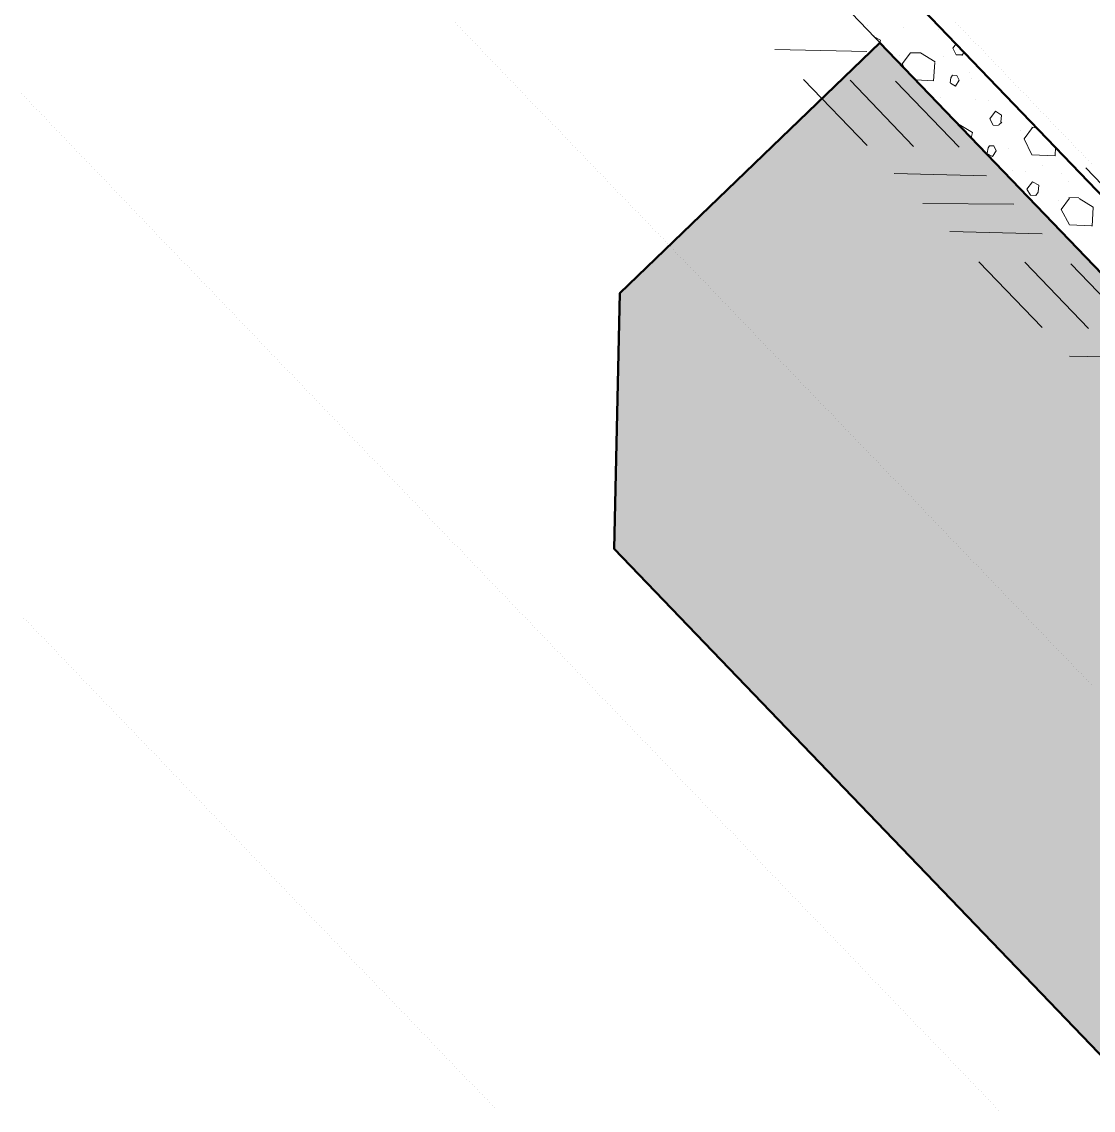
# Model space of a CAD drawing. Header units: metres. Extents: x 2687650.8 to 2687727.1, y 1234407.3 to 1234484.3.
# Drawn here: x 2687696.852 to 2687699.818, y 1234451.489 to 1234454.501 of the extents above; entities that cross this region are included whole.
import ezdxf

# ---------------------------------------------------------------- set-up
doc = ezdxf.new("R2010")
doc.units = ezdxf.units.M
doc.layers.add('PDF_E_BETON', color=7, linetype='Continuous')
doc.layers.add('PDF_Ebene 2', color=7, linetype='Continuous')
for name, color, linetype, true_color in [('PDF_E_Farbe Beton', 7, 'Continuous', 0xdfff7f), ('PDF_E_Klapschnitte', 7, 'Continuous', 0x7f7f7f), ('PDF_E_Schnitte_1_50', 7, 'Continuous', 0x7f7f7f)]:
    doc.layers.add(name, color=color, linetype=linetype, true_color=true_color)

# ---------------------------------------------------------------- blocks, each defined once
blk = doc.blocks.new('A$C1c84ec86')
at = {"layer": 'PDF_E_Farbe Beton', "true_color": 0xbfff7f, "transparency": 33554559}
blk.add_hatch(color=71, dxfattribs=at).paths.add_polyline_path([(3531.93, 3567.07), (3281.95, 3567.07), (3281.95, 3467.16), (3331.9, 3417), (3531.93, 3417)])
at = {"layer": 'PDF_E_BETON', "lineweight": 50}
blk.add_lwpolyline([(3531.93, 3567.07), (3531.93, 3417), (3331.9, 3417), (3281.95, 3467.16), (3281.95, 3567.07)], close=True, dxfattribs=at)
at = {"layer": 'PDF_E_Klapschnitte', "lineweight": 18}
for points in [[(3290.42, 3581.25), (3290.42, 3581.25)], [(3299.94, 3581.04), (3298.88, 3579.98), (3296.98, 3580.62), (3296.77, 3582.1)], [(3300.15, 3581.04), (3299.94, 3582.1), (3299.73, 3582.1)], [(3312.22, 3582.1), (3312.22, 3582.1)], [(3312.22, 3582.1), (3312.22, 3582.1)], [(3327.88, 3581.25), (3328.94, 3582.1)], [(3328.09, 3581.25), (3328.73, 3577.44), (3333.39, 3575.96), (3338.04, 3580.4), (3336.35, 3582.1)], [(3305.02, 3579.13), (3305.02, 3579.13)], [(3306.5, 3578.5), (3306.5, 3578.5)], [(3326.4, 3578.29), (3326.4, 3578.29)], [(3342.7, 3578.29), (3342.7, 3578.29)], [(3296.77, 3577.02), (3296.77, 3577.02)], [(3303.54, 3573.42), (3305.02, 3573.84), (3304.6, 3575.75), (3303.12, 3576.17), (3302.27, 3575.32), (3302.48, 3574.48), (3303.33, 3573.42)], [(3311.58, 3575.32), (3311.58, 3575.32)], [(3314.34, 3577.65), (3314.34, 3577.65)], [(3321.11, 3574.9), (3320.05, 3573.84), (3318.15, 3574.48), (3317.72, 3577.02), (3319.63, 3577.44), (3320.9, 3575.96)], [(3321.11, 3575.11), (3321.11, 3576.17)], [(3337.41, 3575.96), (3337.41, 3575.96)], [(3345.87, 3578.08), (3345.87, 3578.08)], [(3349.05, 3575.11), (3350.95, 3577.02)], [(3349.26, 3575.11), (3349.9, 3571.3), (3354.55, 3570.03), (3359, 3574.27)], [(3359.21, 3574.27), (3355.61, 3578.08), (3351.17, 3577.02)], [(3283.22, 3574.69), (3283.22, 3574.69)], [(3291.9, 3567.07), (3290.42, 3567.49), (3289.78, 3571.3), (3291.69, 3573.21), (3296.34, 3574.48)], [(3296.13, 3567.07), (3299.73, 3570.46), (3296.34, 3574.27)], [(3327.67, 3572.57), (3327.67, 3572.57)], [(3347.57, 3572.36), (3347.57, 3572.36)], [(3324.71, 3567.28), (3326.19, 3567.7), (3325.77, 3569.61), (3324.28, 3570.03), (3323.44, 3569.19), (3323.65, 3568.55), (3324.5, 3567.28)], [(3332.75, 3569.19), (3332.75, 3569.19)], [(3335.5, 3571.51), (3335.5, 3571.51)], [(3276.02, 3567.92), (3276.02, 3567.92)], [(3281.95, 3567.07), (3281.53, 3567.7), (3279.41, 3567.07), (3279.41, 3567.28)], [(3288.3, 3568.55), (3288.3, 3568.55)], [(3304.39, 3568.55), (3304.39, 3568.55)], [(3318.36, 3567.07), (3317.51, 3568.34), (3312.85, 3567.07)]]:
    blk.add_lwpolyline(points, dxfattribs=at)
blk.add_lwpolyline([(3339.31, 3568.34), (3338.89, 3570.88), (3340.79, 3571.51), (3342.06, 3570.03), (3342.28, 3568.97), (3341.22, 3567.92)], close=True, dxfattribs=at)
at = {"layer": 'PDF_E_Schnitte_1_50', "lineweight": 18}
for points in [[(3247.66, 3567.07), (3267.34, 3567.07), (3302.27, 3567.07), (3337.41, 3567.07), (3372.33, 3567.07)], [(3351.17, 3911.25), (3853.04, 3911.25), (3853.04, 3883.31), (3853.04, 3609.19), (3853.04, 3584.21), (3346.3, 3584.21)], [(3281.1, 3562.84), (3263.11, 3544.84)], [(3292.53, 3562.84), (3317.93, 3562.84)], [(3328.94, 3562.84), (3310.74, 3544.84)], [(3339.74, 3562.84), (3322.17, 3544.84)], [(3351.17, 3562.84), (3332.96, 3544.84)], [(3362.6, 3562.84), (3388, 3562.84)], [(3398.79, 3562.84), (3380.8, 3544.84)], [(3283.64, 3553.95), (3309.04, 3553.95)], [(3353.49, 3553.95), (3378.89, 3553.95)], [(3274.54, 3544.84), (3299.94, 3544.84)], [(3344.6, 3544.84), (3369.79, 3544.84)]]:
    blk.add_lwpolyline(points, dxfattribs=at)
at = {"layer": 'PDF_E_Schnitte_1_50', "color": 7, "lineweight": 50}
blk.add_lwpolyline([(3233.9, 3582.1), (3858.12, 3582.1)], dxfattribs=at)
at = {"layer": 'PDF_Ebene 2', "lineweight": 20}
for points in [[(3292.32, 3586.12), (3292.32, 3586.12)], [(3293.38, 3586.12), (3293.38, 3586.12)], [(3294.44, 3586.12), (3294.44, 3586.12)], [(3295.5, 3586.12), (3295.5, 3586.12)], [(3296.34, 3586.12), (3296.34, 3586.12)], [(3297.4, 3586.12), (3297.4, 3586.12)], [(3298.46, 3586.12), (3298.46, 3586.12)], [(3299.52, 3586.12), (3299.52, 3586.12)], [(3300.36, 3586.12), (3300.36, 3586.12)], [(3301.42, 3586.12), (3301.42, 3586.12)], [(3302.48, 3586.12), (3302.48, 3586.12)], [(3303.33, 3586.12), (3303.33, 3586.12)], [(3304.39, 3586.12), (3304.39, 3586.12)], [(3305.44, 3586.12), (3305.44, 3586.12)], [(3306.5, 3586.12), (3306.5, 3586.12)], [(3307.35, 3586.12), (3307.35, 3586.12)], [(3308.41, 3586.12), (3308.41, 3586.12)], [(3309.47, 3586.12), (3309.47, 3586.12)], [(3310.53, 3586.12), (3310.53, 3586.12)], [(3311.37, 3586.12), (3311.37, 3586.12)], [(3312.43, 3586.12), (3312.43, 3586.12)], [(3313.49, 3586.12), (3313.49, 3586.12)], [(3314.34, 3586.12), (3314.34, 3586.12)], [(3315.39, 3586.12), (3315.39, 3586.12)], [(3316.45, 3586.12), (3316.45, 3586.12)], [(3317.51, 3586.12), (3317.51, 3586.12)], [(3318.36, 3586.12), (3318.36, 3586.12)], [(3319.42, 3586.12), (3319.42, 3586.12)], [(3320.47, 3586.12), (3320.47, 3586.12)], [(3321.32, 3586.12), (3321.32, 3586.12)], [(3322.38, 3586.12), (3322.38, 3586.12)], [(3323.44, 3586.12), (3323.44, 3586.12)], [(3324.5, 3586.12), (3324.5, 3586.12)], [(3325.34, 3586.12), (3325.34, 3586.12)], [(3326.4, 3586.12), (3326.4, 3586.12)], [(3327.46, 3586.12), (3327.46, 3586.12)], [(3328.52, 3586.12), (3328.52, 3586.12)], [(3329.36, 3586.12), (3329.36, 3586.12)], [(3330.42, 3586.12), (3330.42, 3586.12)], [(3331.48, 3586.12), (3331.48, 3586.12)], [(3332.33, 3586.12), (3332.33, 3586.12)], [(3333.39, 3586.12), (3333.39, 3586.12)], [(3334.44, 3586.12), (3334.44, 3586.12)], [(3335.5, 3586.12), (3335.5, 3586.12)], [(3336.35, 3586.12), (3336.35, 3586.12)], [(3337.41, 3586.12), (3337.41, 3586.12)], [(3338.47, 3586.12), (3338.47, 3586.12)], [(3339.52, 3586.12), (3339.52, 3586.12)], [(3340.37, 3586.12), (3340.37, 3586.12)], [(3341.43, 3586.12), (3341.43, 3586.12)], [(3342.49, 3586.12), (3342.49, 3586.12)], [(3343.33, 3586.12), (3343.33, 3586.12)], [(3344.39, 3586.12), (3344.39, 3586.12)], [(3345.45, 3586.12), (3345.45, 3586.12)], [(3346.51, 3586.12), (3346.51, 3586.12)], [(3196.43, 3486.21), (3196.43, 3486.21)], [(3197.49, 3486.21), (3197.49, 3486.21)], [(3198.34, 3486.21), (3198.34, 3486.21)], [(3199.4, 3486.21), (3199.4, 3486.21)], [(3200.46, 3486.21), (3200.46, 3486.21)], [(3201.3, 3486.21), (3201.3, 3486.21)], [(3202.36, 3486.21), (3202.36, 3486.21)], [(3203.42, 3486.21), (3203.42, 3486.21)], [(3204.48, 3486.21), (3204.48, 3486.21)], [(3205.32, 3486.21), (3205.32, 3486.21)], [(3206.38, 3486.21), (3206.38, 3486.21)], [(3207.44, 3486.21), (3207.44, 3486.21)], [(3208.5, 3486.21), (3208.5, 3486.21)], [(3209.35, 3486.21), (3209.35, 3486.21)], [(3210.4, 3486.21), (3210.4, 3486.21)], [(3211.46, 3486.21), (3211.46, 3486.21)], [(3212.31, 3486.21), (3212.31, 3486.21)], [(3213.37, 3486.21), (3213.37, 3486.21)], [(3214.43, 3486.21), (3214.43, 3486.21)], [(3215.49, 3486.21), (3215.49, 3486.21)], [(3216.33, 3486.21), (3216.33, 3486.21)], [(3217.39, 3486.21), (3217.39, 3486.21)], [(3218.45, 3486.21), (3218.45, 3486.21)], [(3219.51, 3486.21), (3219.51, 3486.21)], [(3220.35, 3486.21), (3220.35, 3486.21)], [(3221.41, 3486.21), (3221.41, 3486.21)], [(3222.47, 3486.21), (3222.47, 3486.21)], [(3223.32, 3486.21), (3223.32, 3486.21)], [(3224.38, 3486.21), (3224.38, 3486.21)], [(3225.43, 3486.21), (3225.43, 3486.21)], [(3226.49, 3486.21), (3226.49, 3486.21)], [(3227.34, 3486.21), (3227.34, 3486.21)], [(3228.4, 3486.21), (3228.4, 3486.21)], [(3229.46, 3486.21), (3229.46, 3486.21)], [(3230.51, 3486.21), (3230.51, 3486.21)], [(3231.36, 3486.21), (3231.36, 3486.21)], [(3232.42, 3486.21), (3232.42, 3486.21)], [(3233.48, 3486.21), (3233.48, 3486.21)], [(3234.32, 3486.21), (3234.32, 3486.21)], [(3235.38, 3486.21), (3235.38, 3486.21)], [(3236.44, 3486.21), (3236.44, 3486.21)], [(3237.5, 3486.21), (3237.5, 3486.21)], [(3238.35, 3486.21), (3238.35, 3486.21)], [(3239.4, 3486.21), (3239.4, 3486.21)], [(3240.46, 3486.21), (3240.46, 3486.21)], [(3241.31, 3486.21), (3241.31, 3486.21)], [(3242.37, 3486.21), (3242.37, 3486.21)], [(3243.43, 3486.21), (3243.43, 3486.21)], [(3244.48, 3486.21), (3244.48, 3486.21)], [(3245.33, 3486.21), (3245.33, 3486.21)], [(3246.39, 3486.21), (3246.39, 3486.21)], [(3247.45, 3486.21), (3247.45, 3486.21)], [(3248.51, 3486.21), (3248.51, 3486.21)], [(3249.35, 3486.21), (3249.35, 3486.21)], [(3250.41, 3486.21), (3250.41, 3486.21)], [(3251.47, 3486.21), (3251.47, 3486.21)], [(3252.32, 3486.21), (3252.32, 3486.21)], [(3253.37, 3486.21), (3253.37, 3486.21)], [(3254.43, 3486.21), (3254.43, 3486.21)], [(3255.49, 3486.21), (3255.49, 3486.21)], [(3256.34, 3486.21), (3256.34, 3486.21)], [(3257.4, 3486.21), (3257.4, 3486.21)], [(3258.45, 3486.21), (3258.45, 3486.21)], [(3259.51, 3486.21), (3259.51, 3486.21)], [(3260.36, 3486.21), (3260.36, 3486.21)], [(3261.42, 3486.21), (3261.42, 3486.21)], [(3262.48, 3486.21), (3262.48, 3486.21)], [(3263.32, 3486.21), (3263.32, 3486.21)], [(3264.38, 3486.21), (3264.38, 3486.21)], [(3265.44, 3486.21), (3265.44, 3486.21)], [(3266.5, 3486.21), (3266.5, 3486.21)], [(3267.34, 3486.21), (3267.34, 3486.21)], [(3268.4, 3486.21), (3268.4, 3486.21)], [(3269.46, 3486.21), (3269.46, 3486.21)], [(3270.52, 3486.21), (3270.52, 3486.21)], [(3271.37, 3486.21), (3271.37, 3486.21)], [(3272.42, 3486.21), (3272.42, 3486.21)], [(3273.48, 3486.21), (3273.48, 3486.21)], [(3274.33, 3486.21), (3274.33, 3486.21)], [(3275.39, 3486.21), (3275.39, 3486.21)], [(3276.45, 3486.21), (3276.45, 3486.21)], [(3277.5, 3486.21), (3277.5, 3486.21)], [(3278.35, 3486.21), (3278.35, 3486.21)], [(3279.41, 3486.21), (3279.41, 3486.21)], [(3280.47, 3486.21), (3280.47, 3486.21)], [(3281.31, 3486.21), (3281.31, 3486.21)], [(3282.37, 3486.21), (3282.37, 3486.21)], [(3283.43, 3486.21), (3283.43, 3486.21)], [(3284.49, 3486.21), (3284.49, 3486.21)], [(3285.34, 3486.21), (3285.34, 3486.21)], [(3286.39, 3486.21), (3286.39, 3486.21)], [(3287.45, 3486.21), (3287.45, 3486.21)], [(3288.51, 3486.21), (3288.51, 3486.21)], [(3289.36, 3486.21), (3289.36, 3486.21)], [(3290.42, 3486.21), (3290.42, 3486.21)], [(3291.47, 3486.21), (3291.47, 3486.21)], [(3292.32, 3486.21), (3292.32, 3486.21)], [(3293.38, 3486.21), (3293.38, 3486.21)], [(3294.44, 3486.21), (3294.44, 3486.21)], [(3295.5, 3486.21), (3295.5, 3486.21)], [(3296.34, 3486.21), (3296.34, 3486.21)], [(3297.4, 3486.21), (3297.4, 3486.21)], [(3298.46, 3486.21), (3298.46, 3486.21)], [(3299.52, 3486.21), (3299.52, 3486.21)], [(3300.36, 3486.21), (3300.36, 3486.21)], [(3301.42, 3486.21), (3301.42, 3486.21)], [(3302.48, 3486.21), (3302.48, 3486.21)], [(3303.33, 3486.21), (3303.33, 3486.21)], [(3304.39, 3486.21), (3304.39, 3486.21)], [(3305.44, 3486.21), (3305.44, 3486.21)], [(3306.5, 3486.21), (3306.5, 3486.21)], [(3307.35, 3486.21), (3307.35, 3486.21)], [(3308.41, 3486.21), (3308.41, 3486.21)], [(3309.47, 3486.21), (3309.47, 3486.21)], [(3310.53, 3486.21), (3310.53, 3486.21)], [(3311.37, 3486.21), (3311.37, 3486.21)], [(3312.43, 3486.21), (3312.43, 3486.21)], [(3313.49, 3486.21), (3313.49, 3486.21)], [(3314.34, 3486.21), (3314.34, 3486.21)], [(3315.39, 3486.21), (3315.39, 3486.21)], [(3316.45, 3486.21), (3316.45, 3486.21)], [(3317.51, 3486.21), (3317.51, 3486.21)], [(3318.36, 3486.21), (3318.36, 3486.21)], [(3319.42, 3486.21), (3319.42, 3486.21)], [(3320.47, 3486.21), (3320.47, 3486.21)], [(3321.32, 3486.21), (3321.32, 3486.21)], [(3322.38, 3486.21), (3322.38, 3486.21)], [(3323.44, 3486.21), (3323.44, 3486.21)], [(3324.5, 3486.21), (3324.5, 3486.21)], [(3325.34, 3486.21), (3325.34, 3486.21)], [(3326.4, 3486.21), (3326.4, 3486.21)], [(3327.46, 3486.21), (3327.46, 3486.21)], [(3328.52, 3486.21), (3328.52, 3486.21)], [(3329.36, 3486.21), (3329.36, 3486.21)], [(3330.42, 3486.21), (3330.42, 3486.21)], [(3331.48, 3486.21), (3331.48, 3486.21)], [(3332.33, 3486.21), (3332.33, 3486.21)], [(3333.39, 3486.21), (3333.39, 3486.21)], [(3334.44, 3486.21), (3334.44, 3486.21)], [(3335.5, 3486.21), (3335.5, 3486.21)], [(3336.35, 3486.21), (3336.35, 3486.21)], [(3337.41, 3486.21), (3337.41, 3486.21)], [(3338.47, 3486.21), (3338.47, 3486.21)], [(3339.52, 3486.21), (3339.52, 3486.21)], [(3340.37, 3486.21), (3340.37, 3486.21)], [(3341.43, 3486.21), (3341.43, 3486.21)], [(3342.49, 3486.21), (3342.49, 3486.21)], [(3343.33, 3486.21), (3343.33, 3486.21)], [(3344.39, 3486.21), (3344.39, 3486.21)], [(3345.45, 3486.21), (3345.45, 3486.21)], [(3346.51, 3486.21), (3346.51, 3486.21)], [(3347.36, 3486.21), (3347.36, 3486.21)], [(3348.41, 3486.21), (3348.41, 3486.21)], [(3349.47, 3486.21), (3349.47, 3486.21)], [(3350.53, 3486.21), (3350.53, 3486.21)], [(3351.38, 3486.21), (3351.38, 3486.21)], [(3352.44, 3486.21), (3352.44, 3486.21)], [(3353.49, 3486.21), (3353.49, 3486.21)], [(3354.34, 3486.21), (3354.34, 3486.21)], [(3355.4, 3486.21), (3355.4, 3486.21)], [(3356.46, 3486.21), (3356.46, 3486.21)], [(3357.52, 3486.21), (3357.52, 3486.21)], [(3358.36, 3486.21), (3358.36, 3486.21)], [(3359.42, 3486.21), (3359.42, 3486.21)], [(3360.48, 3486.21), (3360.48, 3486.21)], [(3361.33, 3486.21), (3361.33, 3486.21)], [(3362.38, 3486.21), (3362.38, 3486.21)], [(3363.44, 3486.21), (3363.44, 3486.21)], [(3364.5, 3486.21), (3364.5, 3486.21)], [(3365.35, 3486.21), (3365.35, 3486.21)], [(3366.41, 3486.21), (3366.41, 3486.21)], [(3367.46, 3486.21), (3367.46, 3486.21)], [(3368.52, 3486.21), (3368.52, 3486.21)], [(3369.37, 3486.21), (3369.37, 3486.21)], [(3370.43, 3486.21), (3370.43, 3486.21)], [(3371.49, 3486.21), (3371.49, 3486.21)], [(3372.33, 3486.21), (3372.33, 3486.21)], [(3373.39, 3486.21), (3373.39, 3486.21)], [(3374.45, 3486.21), (3374.45, 3486.21)], [(3375.51, 3486.21), (3375.51, 3486.21)], [(3376.35, 3486.21), (3376.35, 3486.21)], [(3377.41, 3486.21), (3377.41, 3486.21)], [(3378.47, 3486.21), (3378.47, 3486.21)], [(3379.53, 3486.21), (3379.53, 3486.21)], [(3380.38, 3486.21), (3380.38, 3486.21)], [(3381.43, 3486.21), (3381.43, 3486.21)], [(3382.49, 3486.21), (3382.49, 3486.21)], [(3383.34, 3486.21), (3383.34, 3486.21)], [(3384.4, 3486.21), (3384.4, 3486.21)], [(3385.46, 3486.21), (3385.46, 3486.21)], [(3386.51, 3486.21), (3386.51, 3486.21)], [(3387.36, 3486.21), (3387.36, 3486.21)], [(3388.42, 3486.21), (3388.42, 3486.21)], [(3389.48, 3486.21), (3389.48, 3486.21)], [(3390.54, 3486.21), (3390.54, 3486.21)], [(3391.38, 3486.21), (3391.38, 3486.21)], [(3392.44, 3486.21), (3392.44, 3486.21)], [(3393.5, 3486.21), (3393.5, 3486.21)], [(3394.35, 3486.21), (3394.35, 3486.21)], [(3395.4, 3486.21), (3395.4, 3486.21)], [(3396.46, 3486.21), (3396.46, 3486.21)], [(3397.52, 3486.21), (3397.52, 3486.21)], [(3398.37, 3486.21), (3398.37, 3486.21)], [(3399.43, 3486.21), (3399.43, 3486.21)], [(3400.48, 3486.21), (3400.48, 3486.21)], [(3401.33, 3486.21), (3401.33, 3486.21)], [(3402.39, 3486.21), (3402.39, 3486.21)], [(3403.45, 3486.21), (3403.45, 3486.21)], [(3404.51, 3486.21), (3404.51, 3486.21)], [(3405.35, 3486.21), (3405.35, 3486.21)], [(3406.41, 3486.21), (3406.41, 3486.21)], [(3407.47, 3486.21), (3407.47, 3486.21)], [(3408.53, 3486.21), (3408.53, 3486.21)], [(3409.38, 3486.21), (3409.38, 3486.21)], [(3410.43, 3486.21), (3410.43, 3486.21)], [(3411.49, 3486.21), (3411.49, 3486.21)], [(3412.34, 3486.21), (3412.34, 3486.21)], [(3413.4, 3486.21), (3413.4, 3486.21)], [(3414.46, 3486.21), (3414.46, 3486.21)], [(3415.51, 3486.21), (3415.51, 3486.21)], [(3416.36, 3486.21), (3416.36, 3486.21)], [(3417.42, 3486.21), (3417.42, 3486.21)], [(3418.48, 3486.21), (3418.48, 3486.21)], [(3419.54, 3486.21), (3419.54, 3486.21)], [(3420.38, 3486.21), (3420.38, 3486.21)], [(3421.44, 3486.21), (3421.44, 3486.21)], [(3422.5, 3486.21), (3422.5, 3486.21)], [(3423.35, 3486.21), (3423.35, 3486.21)], [(3424.4, 3486.21), (3424.4, 3486.21)], [(3425.46, 3486.21), (3425.46, 3486.21)], [(3426.52, 3486.21), (3426.52, 3486.21)], [(3427.37, 3486.21), (3427.37, 3486.21)], [(3428.43, 3486.21), (3428.43, 3486.21)], [(3429.48, 3486.21), (3429.48, 3486.21)], [(3430.54, 3486.21), (3430.54, 3486.21)], [(3431.39, 3486.21), (3431.39, 3486.21)], [(3432.45, 3486.21), (3432.45, 3486.21)], [(3433.51, 3486.21), (3433.51, 3486.21)], [(3434.35, 3486.21), (3434.35, 3486.21)], [(3435.41, 3486.21), (3435.41, 3486.21)], [(3436.47, 3486.21), (3436.47, 3486.21)], [(3437.53, 3486.21), (3437.53, 3486.21)], [(3438.37, 3486.21), (3438.37, 3486.21)], [(3439.43, 3486.21), (3439.43, 3486.21)], [(3440.49, 3486.21), (3440.49, 3486.21)], [(3441.34, 3486.21), (3441.34, 3486.21)], [(3442.4, 3486.21), (3442.4, 3486.21)], [(3443.45, 3486.21), (3443.45, 3486.21)], [(3444.51, 3486.21), (3444.51, 3486.21)], [(3445.36, 3486.21), (3445.36, 3486.21)], [(3446.42, 3486.21), (3446.42, 3486.21)], [(3447.48, 3486.21), (3447.48, 3486.21)], [(3448.53, 3486.21), (3448.53, 3486.21)], [(3449.38, 3486.21), (3449.38, 3486.21)], [(3450.44, 3486.21), (3450.44, 3486.21)], [(3127.43, 3386.09), (3127.43, 3386.09)], [(3128.49, 3386.09), (3128.49, 3386.09)], [(3129.34, 3386.09), (3129.34, 3386.09)], [(3130.39, 3386.09), (3130.39, 3386.09)], [(3131.45, 3386.09), (3131.45, 3386.09)], [(3132.3, 3386.09), (3132.3, 3386.09)], [(3133.36, 3386.09), (3133.36, 3386.09)], [(3134.42, 3386.09), (3134.42, 3386.09)], [(3135.47, 3386.09), (3135.47, 3386.09)], [(3136.32, 3386.09), (3136.32, 3386.09)], [(3137.38, 3386.09), (3137.38, 3386.09)], [(3138.44, 3386.09), (3138.44, 3386.09)], [(3139.5, 3386.09), (3139.5, 3386.09)], [(3140.34, 3386.09), (3140.34, 3386.09)], [(3141.4, 3386.09), (3141.4, 3386.09)], [(3142.46, 3386.09), (3142.46, 3386.09)], [(3143.31, 3386.09), (3143.31, 3386.09)], [(3144.36, 3386.09), (3144.36, 3386.09)], [(3145.42, 3386.09), (3145.42, 3386.09)], [(3146.48, 3386.09), (3146.48, 3386.09)], [(3147.33, 3386.09), (3147.33, 3386.09)], [(3148.39, 3386.09), (3148.39, 3386.09)], [(3149.44, 3386.09), (3149.44, 3386.09)], [(3150.5, 3386.09), (3150.5, 3386.09)], [(3151.35, 3386.09), (3151.35, 3386.09)], [(3152.41, 3386.09), (3152.41, 3386.09)], [(3153.47, 3386.09), (3153.47, 3386.09)], [(3154.31, 3386.09), (3154.31, 3386.09)], [(3155.37, 3386.09), (3155.37, 3386.09)], [(3156.43, 3386.09), (3156.43, 3386.09)], [(3157.49, 3386.09), (3157.49, 3386.09)], [(3158.33, 3386.09), (3158.33, 3386.09)], [(3159.39, 3386.09), (3159.39, 3386.09)], [(3160.45, 3386.09), (3160.45, 3386.09)], [(3161.3, 3386.09), (3161.3, 3386.09)], [(3162.36, 3386.09), (3162.36, 3386.09)], [(3163.41, 3386.09), (3163.41, 3386.09)], [(3164.47, 3386.09), (3164.47, 3386.09)], [(3165.32, 3386.09), (3165.32, 3386.09)], [(3166.38, 3386.09), (3166.38, 3386.09)], [(3167.44, 3386.09), (3167.44, 3386.09)], [(3168.49, 3386.09), (3168.49, 3386.09)], [(3169.34, 3386.09), (3169.34, 3386.09)], [(3170.4, 3386.09), (3170.4, 3386.09)], [(3171.46, 3386.09), (3171.46, 3386.09)], [(3172.3, 3386.09), (3172.3, 3386.09)], [(3173.36, 3386.09), (3173.36, 3386.09)], [(3174.42, 3386.09), (3174.42, 3386.09)], [(3175.48, 3386.09), (3175.48, 3386.09)], [(3176.33, 3386.09), (3176.33, 3386.09)], [(3177.38, 3386.09), (3177.38, 3386.09)], [(3178.44, 3386.09), (3178.44, 3386.09)], [(3179.5, 3386.09), (3179.5, 3386.09)], [(3180.35, 3386.09), (3180.35, 3386.09)], [(3181.41, 3386.09), (3181.41, 3386.09)], [(3182.46, 3386.09), (3182.46, 3386.09)], [(3183.31, 3386.09), (3183.31, 3386.09)], [(3184.37, 3386.09), (3184.37, 3386.09)], [(3185.43, 3386.09), (3185.43, 3386.09)], [(3186.49, 3386.09), (3186.49, 3386.09)], [(3187.33, 3386.09), (3187.33, 3386.09)], [(3188.39, 3386.09), (3188.39, 3386.09)], [(3189.45, 3386.09), (3189.45, 3386.09)], [(3190.51, 3386.09), (3190.51, 3386.09)], [(3191.35, 3386.09), (3191.35, 3386.09)], [(3192.41, 3386.09), (3192.41, 3386.09)], [(3193.47, 3386.09), (3193.47, 3386.09)], [(3194.32, 3386.09), (3194.32, 3386.09)], [(3195.38, 3386.09), (3195.38, 3386.09)], [(3196.43, 3386.09), (3196.43, 3386.09)], [(3197.49, 3386.09), (3197.49, 3386.09)], [(3198.34, 3386.09), (3198.34, 3386.09)], [(3199.4, 3386.09), (3199.4, 3386.09)], [(3200.46, 3386.09), (3200.46, 3386.09)], [(3201.3, 3386.09), (3201.3, 3386.09)], [(3202.36, 3386.09), (3202.36, 3386.09)], [(3203.42, 3386.09), (3203.42, 3386.09)], [(3204.48, 3386.09), (3204.48, 3386.09)], [(3205.32, 3386.09), (3205.32, 3386.09)], [(3206.38, 3386.09), (3206.38, 3386.09)], [(3207.44, 3386.09), (3207.44, 3386.09)], [(3208.5, 3386.09), (3208.5, 3386.09)], [(3209.35, 3386.09), (3209.35, 3386.09)], [(3210.4, 3386.09), (3210.4, 3386.09)], [(3211.46, 3386.09), (3211.46, 3386.09)], [(3212.31, 3386.09), (3212.31, 3386.09)], [(3213.37, 3386.09), (3213.37, 3386.09)], [(3214.43, 3386.09), (3214.43, 3386.09)], [(3215.49, 3386.09), (3215.49, 3386.09)], [(3216.33, 3386.09), (3216.33, 3386.09)], [(3217.39, 3386.09), (3217.39, 3386.09)], [(3218.45, 3386.09), (3218.45, 3386.09)], [(3219.51, 3386.09), (3219.51, 3386.09)], [(3220.35, 3386.09), (3220.35, 3386.09)], [(3221.41, 3386.09), (3221.41, 3386.09)], [(3222.47, 3386.09), (3222.47, 3386.09)], [(3223.32, 3386.09), (3223.32, 3386.09)], [(3224.38, 3386.09), (3224.38, 3386.09)], [(3225.43, 3386.09), (3225.43, 3386.09)], [(3226.49, 3386.09), (3226.49, 3386.09)], [(3227.34, 3386.09), (3227.34, 3386.09)], [(3228.4, 3386.09), (3228.4, 3386.09)], [(3229.46, 3386.09), (3229.46, 3386.09)], [(3230.51, 3386.09), (3230.51, 3386.09)], [(3231.36, 3386.09), (3231.36, 3386.09)], [(3232.42, 3386.09), (3232.42, 3386.09)], [(3233.48, 3386.09), (3233.48, 3386.09)], [(3234.32, 3386.09), (3234.32, 3386.09)], [(3235.38, 3386.09), (3235.38, 3386.09)], [(3236.44, 3386.09), (3236.44, 3386.09)], [(3237.5, 3386.09), (3237.5, 3386.09)], [(3238.35, 3386.09), (3238.35, 3386.09)], [(3239.4, 3386.09), (3239.4, 3386.09)], [(3240.46, 3386.09), (3240.46, 3386.09)], [(3241.31, 3386.09), (3241.31, 3386.09)], [(3242.37, 3386.09), (3242.37, 3386.09)], [(3243.43, 3386.09), (3243.43, 3386.09)], [(3244.48, 3386.09), (3244.48, 3386.09)], [(3245.33, 3386.09), (3245.33, 3386.09)], [(3246.39, 3386.09), (3246.39, 3386.09)], [(3247.45, 3386.09), (3247.45, 3386.09)], [(3248.51, 3386.09), (3248.51, 3386.09)], [(3249.35, 3386.09), (3249.35, 3386.09)], [(3250.41, 3386.09), (3250.41, 3386.09)], [(3251.47, 3386.09), (3251.47, 3386.09)], [(3252.32, 3386.09), (3252.32, 3386.09)], [(3253.37, 3386.09), (3253.37, 3386.09)], [(3254.43, 3386.09), (3254.43, 3386.09)], [(3255.49, 3386.09), (3255.49, 3386.09)], [(3256.34, 3386.09), (3256.34, 3386.09)], [(3257.4, 3386.09), (3257.4, 3386.09)], [(3258.45, 3386.09), (3258.45, 3386.09)], [(3259.51, 3386.09), (3259.51, 3386.09)], [(3260.36, 3386.09), (3260.36, 3386.09)], [(3261.42, 3386.09), (3261.42, 3386.09)], [(3262.48, 3386.09), (3262.48, 3386.09)], [(3263.32, 3386.09), (3263.32, 3386.09)], [(3264.38, 3386.09), (3264.38, 3386.09)], [(3265.44, 3386.09), (3265.44, 3386.09)], [(3266.5, 3386.09), (3266.5, 3386.09)], [(3267.34, 3386.09), (3267.34, 3386.09)], [(3268.4, 3386.09), (3268.4, 3386.09)], [(3269.46, 3386.09), (3269.46, 3386.09)], [(3270.52, 3386.09), (3270.52, 3386.09)], [(3271.37, 3386.09), (3271.37, 3386.09)], [(3272.42, 3386.09), (3272.42, 3386.09)], [(3273.48, 3386.09), (3273.48, 3386.09)], [(3274.33, 3386.09), (3274.33, 3386.09)], [(3275.39, 3386.09), (3275.39, 3386.09)], [(3276.45, 3386.09), (3276.45, 3386.09)], [(3277.5, 3386.09), (3277.5, 3386.09)], [(3278.35, 3386.09), (3278.35, 3386.09)], [(3279.41, 3386.09), (3279.41, 3386.09)], [(3280.47, 3386.09), (3280.47, 3386.09)], [(3281.31, 3386.09), (3281.31, 3386.09)], [(3282.37, 3386.09), (3282.37, 3386.09)], [(3283.43, 3386.09), (3283.43, 3386.09)], [(3284.49, 3386.09), (3284.49, 3386.09)], [(3285.34, 3386.09), (3285.34, 3386.09)], [(3286.39, 3386.09), (3286.39, 3386.09)], [(3287.45, 3386.09), (3287.45, 3386.09)], [(3288.51, 3386.09), (3288.51, 3386.09)], [(3289.36, 3386.09), (3289.36, 3386.09)], [(3290.42, 3386.09), (3290.42, 3386.09)], [(3291.47, 3386.09), (3291.47, 3386.09)], [(3292.32, 3386.09), (3292.32, 3386.09)], [(3293.38, 3386.09), (3293.38, 3386.09)], [(3294.44, 3386.09), (3294.44, 3386.09)], [(3295.5, 3386.09), (3295.5, 3386.09)], [(3296.34, 3386.09), (3296.34, 3386.09)], [(3297.4, 3386.09), (3297.4, 3386.09)], [(3298.46, 3386.09), (3298.46, 3386.09)], [(3299.52, 3386.09), (3299.52, 3386.09)], [(3300.36, 3386.09), (3300.36, 3386.09)], [(3301.42, 3386.09), (3301.42, 3386.09)], [(3302.48, 3386.09), (3302.48, 3386.09)], [(3303.33, 3386.09), (3303.33, 3386.09)], [(3304.39, 3386.09), (3304.39, 3386.09)], [(3305.44, 3386.09), (3305.44, 3386.09)], [(3306.5, 3386.09), (3306.5, 3386.09)], [(3307.35, 3386.09), (3307.35, 3386.09)], [(3308.41, 3386.09), (3308.41, 3386.09)], [(3309.47, 3386.09), (3309.47, 3386.09)], [(3310.53, 3386.09), (3310.53, 3386.09)], [(3311.37, 3386.09), (3311.37, 3386.09)], [(3312.43, 3386.09), (3312.43, 3386.09)], [(3313.49, 3386.09), (3313.49, 3386.09)], [(3314.34, 3386.09), (3314.34, 3386.09)], [(3315.39, 3386.09), (3315.39, 3386.09)], [(3316.45, 3386.09), (3316.45, 3386.09)], [(3317.51, 3386.09), (3317.51, 3386.09)], [(3318.36, 3386.09), (3318.36, 3386.09)], [(3319.42, 3386.09), (3319.42, 3386.09)], [(3320.47, 3386.09), (3320.47, 3386.09)], [(3321.32, 3386.09), (3321.32, 3386.09)], [(3322.38, 3386.09), (3322.38, 3386.09)], [(3323.44, 3386.09), (3323.44, 3386.09)], [(3324.5, 3386.09), (3324.5, 3386.09)], [(3325.34, 3386.09), (3325.34, 3386.09)], [(3326.4, 3386.09), (3326.4, 3386.09)], [(3327.46, 3386.09), (3327.46, 3386.09)], [(3328.52, 3386.09), (3328.52, 3386.09)], [(3329.36, 3386.09), (3329.36, 3386.09)], [(3330.42, 3386.09), (3330.42, 3386.09)], [(3331.48, 3386.09), (3331.48, 3386.09)], [(3332.33, 3386.09), (3332.33, 3386.09)], [(3333.39, 3386.09), (3333.39, 3386.09)], [(3334.44, 3386.09), (3334.44, 3386.09)], [(3335.5, 3386.09), (3335.5, 3386.09)], [(3336.35, 3386.09), (3336.35, 3386.09)], [(3337.41, 3386.09), (3337.41, 3386.09)], [(3338.47, 3386.09), (3338.47, 3386.09)], [(3339.52, 3386.09), (3339.52, 3386.09)], [(3340.37, 3386.09), (3340.37, 3386.09)], [(3341.43, 3386.09), (3341.43, 3386.09)], [(3342.49, 3386.09), (3342.49, 3386.09)], [(3343.33, 3386.09), (3343.33, 3386.09)], [(3344.39, 3386.09), (3344.39, 3386.09)], [(3345.45, 3386.09), (3345.45, 3386.09)], [(3346.51, 3386.09), (3346.51, 3386.09)], [(3347.36, 3386.09), (3347.36, 3386.09)], [(3348.41, 3386.09), (3348.41, 3386.09)], [(3349.47, 3386.09), (3349.47, 3386.09)], [(3350.53, 3386.09), (3350.53, 3386.09)], [(3351.38, 3386.09), (3351.38, 3386.09)], [(3352.44, 3386.09), (3352.44, 3386.09)], [(3353.49, 3386.09), (3353.49, 3386.09)], [(3354.34, 3386.09), (3354.34, 3386.09)], [(3355.4, 3386.09), (3355.4, 3386.09)], [(3356.46, 3386.09), (3356.46, 3386.09)], [(3357.52, 3386.09), (3357.52, 3386.09)], [(3358.36, 3386.09), (3358.36, 3386.09)], [(3359.42, 3386.09), (3359.42, 3386.09)], [(3360.48, 3386.09), (3360.48, 3386.09)], [(3361.33, 3386.09), (3361.33, 3386.09)], [(3362.38, 3386.09), (3362.38, 3386.09)], [(3363.44, 3386.09), (3363.44, 3386.09)], [(3364.5, 3386.09), (3364.5, 3386.09)], [(3365.35, 3386.09), (3365.35, 3386.09)], [(3366.41, 3386.09), (3366.41, 3386.09)], [(3367.46, 3386.09), (3367.46, 3386.09)], [(3368.52, 3386.09), (3368.52, 3386.09)], [(3369.37, 3386.09), (3369.37, 3386.09)], [(3370.43, 3386.09), (3370.43, 3386.09)], [(3371.49, 3386.09), (3371.49, 3386.09)], [(3372.33, 3386.09), (3372.33, 3386.09)], [(3373.39, 3386.09), (3373.39, 3386.09)], [(3374.45, 3386.09), (3374.45, 3386.09)], [(3375.51, 3386.09), (3375.51, 3386.09)], [(3376.35, 3386.09), (3376.35, 3386.09)], [(3377.41, 3386.09), (3377.41, 3386.09)], [(3378.47, 3386.09), (3378.47, 3386.09)], [(3379.53, 3386.09), (3379.53, 3386.09)], [(3380.38, 3386.09), (3380.38, 3386.09)], [(3381.43, 3386.09), (3381.43, 3386.09)], [(3382.49, 3386.09), (3382.49, 3386.09)], [(3383.34, 3386.09), (3383.34, 3386.09)], [(3384.4, 3386.09), (3384.4, 3386.09)], [(3385.46, 3386.09), (3385.46, 3386.09)], [(3386.51, 3386.09), (3386.51, 3386.09)], [(3387.36, 3386.09), (3387.36, 3386.09)], [(3388.42, 3386.09), (3388.42, 3386.09)], [(3389.48, 3386.09), (3389.48, 3386.09)], [(3390.54, 3386.09), (3390.54, 3386.09)], [(3391.38, 3386.09), (3391.38, 3386.09)], [(3392.44, 3386.09), (3392.44, 3386.09)], [(3393.5, 3386.09), (3393.5, 3386.09)], [(3394.35, 3386.09), (3394.35, 3386.09)], [(3395.4, 3386.09), (3395.4, 3386.09)], [(3396.46, 3386.09), (3396.46, 3386.09)], [(3397.52, 3386.09), (3397.52, 3386.09)], [(3398.37, 3386.09), (3398.37, 3386.09)], [(3399.43, 3386.09), (3399.43, 3386.09)], [(3400.48, 3386.09), (3400.48, 3386.09)], [(3401.33, 3386.09), (3401.33, 3386.09)], [(3402.39, 3386.09), (3402.39, 3386.09)], [(3403.45, 3386.09), (3403.45, 3386.09)], [(3404.51, 3386.09), (3404.51, 3386.09)], [(3405.35, 3386.09), (3405.35, 3386.09)], [(3406.41, 3386.09), (3406.41, 3386.09)], [(3407.47, 3386.09), (3407.47, 3386.09)], [(3408.53, 3386.09), (3408.53, 3386.09)], [(3409.38, 3386.09), (3409.38, 3386.09)], [(3410.43, 3386.09), (3410.43, 3386.09)], [(3411.49, 3386.09), (3411.49, 3386.09)], [(3412.34, 3386.09), (3412.34, 3386.09)], [(3413.4, 3386.09), (3413.4, 3386.09)], [(3414.46, 3386.09), (3414.46, 3386.09)], [(3415.51, 3386.09), (3415.51, 3386.09)], [(3416.36, 3386.09), (3416.36, 3386.09)], [(3417.42, 3386.09), (3417.42, 3386.09)], [(3418.48, 3386.09), (3418.48, 3386.09)], [(3419.54, 3386.09), (3419.54, 3386.09)], [(3420.38, 3386.09), (3420.38, 3386.09)], [(3421.44, 3386.09), (3421.44, 3386.09)], [(3422.5, 3386.09), (3422.5, 3386.09)], [(3423.35, 3386.09), (3423.35, 3386.09)], [(3424.4, 3386.09), (3424.4, 3386.09)], [(3425.46, 3386.09), (3425.46, 3386.09)], [(3426.52, 3386.09), (3426.52, 3386.09)], [(3427.37, 3386.09), (3427.37, 3386.09)], [(3428.43, 3386.09), (3428.43, 3386.09)], [(3429.48, 3386.09), (3429.48, 3386.09)], [(3430.54, 3386.09), (3430.54, 3386.09)], [(3431.39, 3386.09), (3431.39, 3386.09)], [(3432.45, 3386.09), (3432.45, 3386.09)], [(3433.51, 3386.09), (3433.51, 3386.09)], [(3434.35, 3386.09), (3434.35, 3386.09)], [(3435.41, 3386.09), (3435.41, 3386.09)], [(3436.47, 3386.09), (3436.47, 3386.09)], [(3437.53, 3386.09), (3437.53, 3386.09)], [(3438.37, 3386.09), (3438.37, 3386.09)], [(3439.43, 3386.09), (3439.43, 3386.09)], [(3440.49, 3386.09), (3440.49, 3386.09)], [(3441.34, 3386.09), (3441.34, 3386.09)], [(3442.4, 3386.09), (3442.4, 3386.09)], [(3443.45, 3386.09), (3443.45, 3386.09)], [(3444.51, 3386.09), (3444.51, 3386.09)], [(3445.36, 3386.09), (3445.36, 3386.09)], [(3446.42, 3386.09), (3446.42, 3386.09)], [(3447.48, 3386.09), (3447.48, 3386.09)], [(3448.53, 3386.09), (3448.53, 3386.09)], [(3449.38, 3386.09), (3449.38, 3386.09)], [(3450.44, 3386.09), (3450.44, 3386.09)], [(3451.5, 3386.09), (3451.5, 3386.09)], [(3452.34, 3386.09), (3452.34, 3386.09)], [(3453.4, 3386.09), (3453.4, 3386.09)], [(3454.46, 3386.09), (3454.46, 3386.09)], [(3455.52, 3386.09), (3455.52, 3386.09)], [(3456.37, 3386.09), (3456.37, 3386.09)], [(3457.42, 3386.09), (3457.42, 3386.09)], [(3458.48, 3386.09), (3458.48, 3386.09)], [(3459.54, 3386.09), (3459.54, 3386.09)], [(3460.39, 3386.09), (3460.39, 3386.09)], [(3461.45, 3386.09), (3461.45, 3386.09)], [(3462.5, 3386.09), (3462.5, 3386.09)], [(3463.35, 3386.09), (3463.35, 3386.09)], [(3464.41, 3386.09), (3464.41, 3386.09)], [(3465.47, 3386.09), (3465.47, 3386.09)], [(3466.53, 3386.09), (3466.53, 3386.09)], [(3467.37, 3386.09), (3467.37, 3386.09)], [(3468.43, 3386.09), (3468.43, 3386.09)], [(3469.49, 3386.09), (3469.49, 3386.09)], [(3470.55, 3386.09), (3470.55, 3386.09)], [(3471.39, 3386.09), (3471.39, 3386.09)], [(3472.45, 3386.09), (3472.45, 3386.09)], [(3473.51, 3386.09), (3473.51, 3386.09)], [(3474.36, 3386.09), (3474.36, 3386.09)], [(3475.42, 3386.09), (3475.42, 3386.09)], [(3476.47, 3386.09), (3476.47, 3386.09)], [(3477.53, 3386.09), (3477.53, 3386.09)], [(3478.38, 3386.09), (3478.38, 3386.09)], [(3479.44, 3386.09), (3479.44, 3386.09)], [(3480.5, 3386.09), (3480.5, 3386.09)], [(3481.34, 3386.09), (3481.34, 3386.09)], [(3482.4, 3386.09), (3482.4, 3386.09)], [(3483.46, 3386.09), (3483.46, 3386.09)], [(3484.52, 3386.09), (3484.52, 3386.09)], [(3485.36, 3386.09), (3485.36, 3386.09)], [(3486.42, 3386.09), (3486.42, 3386.09)], [(3487.48, 3386.09), (3487.48, 3386.09)], [(3488.54, 3386.09), (3488.54, 3386.09)], [(3489.39, 3386.09), (3489.39, 3386.09)], [(3490.44, 3386.09), (3490.44, 3386.09)], [(3491.5, 3386.09), (3491.5, 3386.09)], [(3492.35, 3386.09), (3492.35, 3386.09)], [(3493.41, 3386.09), (3493.41, 3386.09)], [(3494.47, 3386.09), (3494.47, 3386.09)], [(3495.52, 3386.09), (3495.52, 3386.09)], [(3496.37, 3386.09), (3496.37, 3386.09)], [(3497.43, 3386.09), (3497.43, 3386.09)], [(3498.49, 3386.09), (3498.49, 3386.09)], [(3499.55, 3386.09), (3499.55, 3386.09)], [(3500.39, 3386.09), (3500.39, 3386.09)], [(3501.45, 3386.09), (3501.45, 3386.09)], [(3502.51, 3386.09), (3502.51, 3386.09)], [(3503.36, 3386.09), (3503.36, 3386.09)], [(3504.42, 3386.09), (3504.42, 3386.09)], [(3505.47, 3386.09), (3505.47, 3386.09)], [(3506.53, 3386.09), (3506.53, 3386.09)], [(3507.38, 3386.09), (3507.38, 3386.09)], [(3508.44, 3386.09), (3508.44, 3386.09)], [(3509.5, 3386.09), (3509.5, 3386.09)], [(3510.55, 3386.09), (3510.55, 3386.09)], [(3511.4, 3386.09), (3511.4, 3386.09)], [(3512.46, 3386.09), (3512.46, 3386.09)], [(3513.52, 3386.09), (3513.52, 3386.09)], [(3514.36, 3386.09), (3514.36, 3386.09)], [(3515.42, 3386.09), (3515.42, 3386.09)], [(3516.48, 3386.09), (3516.48, 3386.09)], [(3517.54, 3386.09), (3517.54, 3386.09)], [(3232.42, 3285.97), (3232.42, 3285.97)], [(3233.48, 3285.97), (3233.48, 3285.97)], [(3234.32, 3285.97), (3234.32, 3285.97)], [(3235.38, 3285.97), (3235.38, 3285.97)], [(3236.44, 3285.97), (3236.44, 3285.97)], [(3237.5, 3285.97), (3237.5, 3285.97)], [(3238.35, 3285.97), (3238.35, 3285.97)], [(3239.4, 3285.97), (3239.4, 3285.97)], [(3240.46, 3285.97), (3240.46, 3285.97)], [(3241.31, 3285.97), (3241.31, 3285.97)], [(3242.37, 3285.97), (3242.37, 3285.97)], [(3243.43, 3285.97), (3243.43, 3285.97)], [(3244.48, 3285.97), (3244.48, 3285.97)], [(3245.33, 3285.97), (3245.33, 3285.97)], [(3246.39, 3285.97), (3246.39, 3285.97)], [(3247.45, 3285.97), (3247.45, 3285.97)], [(3248.51, 3285.97), (3248.51, 3285.97)], [(3249.35, 3285.97), (3249.35, 3285.97)], [(3250.41, 3285.97), (3250.41, 3285.97)], [(3251.47, 3285.97), (3251.47, 3285.97)], [(3252.32, 3285.97), (3252.32, 3285.97)], [(3253.37, 3285.97), (3253.37, 3285.97)], [(3254.43, 3285.97), (3254.43, 3285.97)], [(3255.49, 3285.97), (3255.49, 3285.97)], [(3256.34, 3285.97), (3256.34, 3285.97)], [(3257.4, 3285.97), (3257.4, 3285.97)], [(3258.45, 3285.97), (3258.45, 3285.97)], [(3259.51, 3285.97), (3259.51, 3285.97)], [(3260.36, 3285.97), (3260.36, 3285.97)], [(3261.42, 3285.97), (3261.42, 3285.97)], [(3262.48, 3285.97), (3262.48, 3285.97)], [(3263.32, 3285.97), (3263.32, 3285.97)], [(3264.38, 3285.97), (3264.38, 3285.97)], [(3265.44, 3285.97), (3265.44, 3285.97)], [(3266.5, 3285.97), (3266.5, 3285.97)], [(3267.34, 3285.97), (3267.34, 3285.97)], [(3268.4, 3285.97), (3268.4, 3285.97)], [(3269.46, 3285.97), (3269.46, 3285.97)], [(3270.52, 3285.97), (3270.52, 3285.97)], [(3271.37, 3285.97), (3271.37, 3285.97)], [(3272.42, 3285.97), (3272.42, 3285.97)], [(3273.48, 3285.97), (3273.48, 3285.97)], [(3274.33, 3285.97), (3274.33, 3285.97)], [(3275.39, 3285.97), (3275.39, 3285.97)], [(3276.45, 3285.97), (3276.45, 3285.97)], [(3277.5, 3285.97), (3277.5, 3285.97)], [(3278.35, 3285.97), (3278.35, 3285.97)], [(3279.41, 3285.97), (3279.41, 3285.97)], [(3280.47, 3285.97), (3280.47, 3285.97)], [(3281.31, 3285.97), (3281.31, 3285.97)], [(3282.37, 3285.97), (3282.37, 3285.97)], [(3283.43, 3285.97), (3283.43, 3285.97)], [(3284.49, 3285.97), (3284.49, 3285.97)], [(3285.34, 3285.97), (3285.34, 3285.97)], [(3286.39, 3285.97), (3286.39, 3285.97)], [(3287.45, 3285.97), (3287.45, 3285.97)], [(3288.51, 3285.97), (3288.51, 3285.97)], [(3289.36, 3285.97), (3289.36, 3285.97)], [(3290.42, 3285.97), (3290.42, 3285.97)], [(3291.47, 3285.97), (3291.47, 3285.97)], [(3292.32, 3285.97), (3292.32, 3285.97)], [(3293.38, 3285.97), (3293.38, 3285.97)], [(3294.44, 3285.97), (3294.44, 3285.97)], [(3295.5, 3285.97), (3295.5, 3285.97)], [(3296.34, 3285.97), (3296.34, 3285.97)], [(3297.4, 3285.97), (3297.4, 3285.97)], [(3298.46, 3285.97), (3298.46, 3285.97)], [(3299.52, 3285.97), (3299.52, 3285.97)], [(3300.36, 3285.97), (3300.36, 3285.97)], [(3301.42, 3285.97), (3301.42, 3285.97)], [(3302.48, 3285.97), (3302.48, 3285.97)], [(3303.33, 3285.97), (3303.33, 3285.97)], [(3304.39, 3285.97), (3304.39, 3285.97)], [(3305.44, 3285.97), (3305.44, 3285.97)], [(3306.5, 3285.97), (3306.5, 3285.97)], [(3307.35, 3285.97), (3307.35, 3285.97)], [(3308.41, 3285.97), (3308.41, 3285.97)], [(3309.47, 3285.97), (3309.47, 3285.97)], [(3310.53, 3285.97), (3310.53, 3285.97)], [(3311.37, 3285.97), (3311.37, 3285.97)], [(3312.43, 3285.97), (3312.43, 3285.97)], [(3313.49, 3285.97), (3313.49, 3285.97)], [(3314.34, 3285.97), (3314.34, 3285.97)], [(3315.39, 3285.97), (3315.39, 3285.97)], [(3316.45, 3285.97), (3316.45, 3285.97)], [(3317.51, 3285.97), (3317.51, 3285.97)], [(3318.36, 3285.97), (3318.36, 3285.97)], [(3319.42, 3285.97), (3319.42, 3285.97)], [(3320.47, 3285.97), (3320.47, 3285.97)], [(3321.32, 3285.97), (3321.32, 3285.97)], [(3322.38, 3285.97), (3322.38, 3285.97)], [(3323.44, 3285.97), (3323.44, 3285.97)], [(3324.5, 3285.97), (3324.5, 3285.97)], [(3325.34, 3285.97), (3325.34, 3285.97)], [(3326.4, 3285.97), (3326.4, 3285.97)], [(3327.46, 3285.97), (3327.46, 3285.97)], [(3328.52, 3285.97), (3328.52, 3285.97)], [(3329.36, 3285.97), (3329.36, 3285.97)], [(3330.42, 3285.97), (3330.42, 3285.97)], [(3331.48, 3285.97), (3331.48, 3285.97)], [(3332.33, 3285.97), (3332.33, 3285.97)], [(3333.39, 3285.97), (3333.39, 3285.97)], [(3334.44, 3285.97), (3334.44, 3285.97)], [(3335.5, 3285.97), (3335.5, 3285.97)], [(3336.35, 3285.97), (3336.35, 3285.97)], [(3337.41, 3285.97), (3337.41, 3285.97)], [(3338.47, 3285.97), (3338.47, 3285.97)], [(3339.52, 3285.97), (3339.52, 3285.97)], [(3340.37, 3285.97), (3340.37, 3285.97)], [(3341.43, 3285.97), (3341.43, 3285.97)], [(3342.49, 3285.97), (3342.49, 3285.97)], [(3343.33, 3285.97), (3343.33, 3285.97)], [(3344.39, 3285.97), (3344.39, 3285.97)], [(3345.45, 3285.97), (3345.45, 3285.97)], [(3346.51, 3285.97), (3346.51, 3285.97)], [(3347.36, 3285.97), (3347.36, 3285.97)], [(3348.41, 3285.97), (3348.41, 3285.97)], [(3349.47, 3285.97), (3349.47, 3285.97)], [(3350.53, 3285.97), (3350.53, 3285.97)], [(3351.38, 3285.97), (3351.38, 3285.97)], [(3352.44, 3285.97), (3352.44, 3285.97)], [(3353.49, 3285.97), (3353.49, 3285.97)], [(3354.34, 3285.97), (3354.34, 3285.97)], [(3355.4, 3285.97), (3355.4, 3285.97)], [(3356.46, 3285.97), (3356.46, 3285.97)], [(3357.52, 3285.97), (3357.52, 3285.97)], [(3358.36, 3285.97), (3358.36, 3285.97)], [(3359.42, 3285.97), (3359.42, 3285.97)], [(3360.48, 3285.97), (3360.48, 3285.97)], [(3361.33, 3285.97), (3361.33, 3285.97)], [(3362.38, 3285.97), (3362.38, 3285.97)], [(3363.44, 3285.97), (3363.44, 3285.97)], [(3364.5, 3285.97), (3364.5, 3285.97)], [(3365.35, 3285.97), (3365.35, 3285.97)], [(3366.41, 3285.97), (3366.41, 3285.97)], [(3367.46, 3285.97), (3367.46, 3285.97)], [(3368.52, 3285.97), (3368.52, 3285.97)], [(3369.37, 3285.97), (3369.37, 3285.97)], [(3370.43, 3285.97), (3370.43, 3285.97)], [(3371.49, 3285.97), (3371.49, 3285.97)], [(3372.33, 3285.97), (3372.33, 3285.97)], [(3373.39, 3285.97), (3373.39, 3285.97)], [(3374.45, 3285.97), (3374.45, 3285.97)], [(3375.51, 3285.97), (3375.51, 3285.97)], [(3376.35, 3285.97), (3376.35, 3285.97)], [(3377.41, 3285.97), (3377.41, 3285.97)], [(3378.47, 3285.97), (3378.47, 3285.97)], [(3379.53, 3285.97), (3379.53, 3285.97)], [(3380.38, 3285.97), (3380.38, 3285.97)], [(3381.43, 3285.97), (3381.43, 3285.97)], [(3382.49, 3285.97), (3382.49, 3285.97)], [(3383.34, 3285.97), (3383.34, 3285.97)], [(3384.4, 3285.97), (3384.4, 3285.97)], [(3385.46, 3285.97), (3385.46, 3285.97)], [(3386.51, 3285.97), (3386.51, 3285.97)], [(3387.36, 3285.97), (3387.36, 3285.97)], [(3388.42, 3285.97), (3388.42, 3285.97)], [(3389.48, 3285.97), (3389.48, 3285.97)], [(3390.54, 3285.97), (3390.54, 3285.97)], [(3391.38, 3285.97), (3391.38, 3285.97)], [(3392.44, 3285.97), (3392.44, 3285.97)], [(3393.5, 3285.97), (3393.5, 3285.97)], [(3394.35, 3285.97), (3394.35, 3285.97)], [(3395.4, 3285.97), (3395.4, 3285.97)], [(3396.46, 3285.97), (3396.46, 3285.97)], [(3397.52, 3285.97), (3397.52, 3285.97)], [(3398.37, 3285.97), (3398.37, 3285.97)], [(3399.43, 3285.97), (3399.43, 3285.97)], [(3400.48, 3285.97), (3400.48, 3285.97)], [(3401.33, 3285.97), (3401.33, 3285.97)], [(3402.39, 3285.97), (3402.39, 3285.97)], [(3403.45, 3285.97), (3403.45, 3285.97)], [(3404.51, 3285.97), (3404.51, 3285.97)], [(3405.35, 3285.97), (3405.35, 3285.97)], [(3406.41, 3285.97), (3406.41, 3285.97)], [(3407.47, 3285.97), (3407.47, 3285.97)], [(3408.53, 3285.97), (3408.53, 3285.97)], [(3409.38, 3285.97), (3409.38, 3285.97)], [(3410.43, 3285.97), (3410.43, 3285.97)], [(3411.49, 3285.97), (3411.49, 3285.97)], [(3412.34, 3285.97), (3412.34, 3285.97)], [(3413.4, 3285.97), (3413.4, 3285.97)], [(3414.46, 3285.97), (3414.46, 3285.97)], [(3415.51, 3285.97), (3415.51, 3285.97)], [(3416.36, 3285.97), (3416.36, 3285.97)], [(3417.42, 3285.97), (3417.42, 3285.97)], [(3418.48, 3285.97), (3418.48, 3285.97)], [(3419.54, 3285.97), (3419.54, 3285.97)], [(3420.38, 3285.97), (3420.38, 3285.97)]]:
    blk.add_lwpolyline(points, dxfattribs=at)

msp = doc.modelspace()

# ---------------------------------------------------------------- block references
at = {"xscale": 0.01, "yscale": 0.01, "zscale": 0.01, "rotation": 313.8734409291175}
msp.add_blockref('A$C1c84ec86', (2687650.7677, 1234453.3784), dxfattribs=at)

doc.saveas('drawing.dxf')
